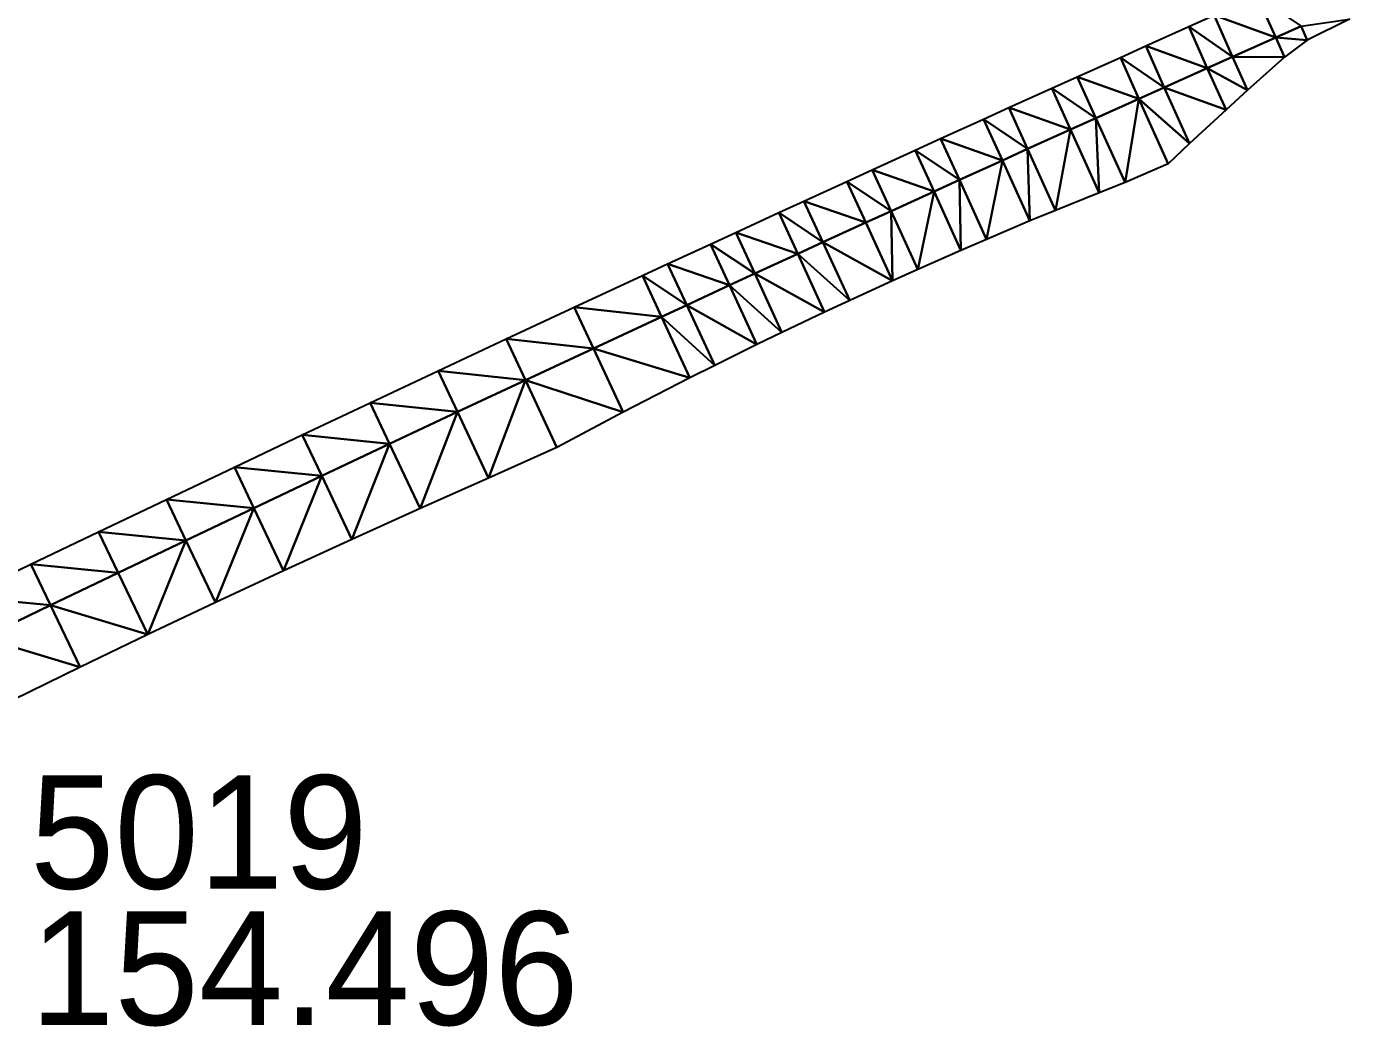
# Model space of a CAD drawing. Header units: metres. Extents: x 1882598 to 1885460, y 3171405 to 3171756.
# Drawn here: x 1883007.59 to 1883025.07, y 3171550.2 to 3171563.42 of the extents above; entities that cross this region are included whole.
import ezdxf

# ---------------------------------------------------------------- set-up
doc = ezdxf.new("R2010")
doc.units = ezdxf.units.M
doc.header["$MEASUREMENT"] = 0
doc.layers.add('pntelev', color=2, linetype='Continuous')
doc.layers.add('pntno', color=3, linetype='Continuous')
doc.layers.add('Triangles surfaces projet', color=7, linetype='Continuous', true_color=0x848484)

msp = doc.modelspace()

# ---------------------------------------------------------------- linework, layer by layer
at = {"layer": 'Triangles surfaces projet'}
for points in [[(1883023.852, 3171563.824, 153.607), (1883024.096, 3171563.276, 153.583), (1883023.282, 3171563.57, 153.619), (1883023.852, 3171563.824, 153.607)], [(1883024.431, 3171563.424, 153.576), (1883024.096, 3171563.276, 153.583), (1883023.852, 3171563.824, 153.607), (1883024.431, 3171563.424, 153.576)], [(1883023.527, 3171563.022, 153.595), (1883022.947, 3171563.42, 153.626), (1883023.282, 3171563.57, 153.619), (1883023.527, 3171563.022, 153.595)], [(1883023.282, 3171563.57, 153.619), (1883024.096, 3171563.276, 153.583), (1883023.527, 3171563.022, 153.595), (1883023.282, 3171563.57, 153.619)], [(1883023.192, 3171562.872, 153.602), (1883022.378, 3171563.165, 153.638), (1883022.947, 3171563.42, 153.626), (1883023.192, 3171562.872, 153.602)], [(1883023.192, 3171562.872, 153.602), (1883022.947, 3171563.42, 153.626), (1883023.527, 3171563.022, 153.595), (1883023.192, 3171562.872, 153.602)], [(1883024.431, 3171563.424, 153.576), (1883024.513, 3171563.24, 153.442), (1883024.096, 3171563.276, 153.583), (1883024.431, 3171563.424, 153.576)], [(1883024.513, 3171563.24, 153.442), (1883024.431, 3171563.424, 153.576), (1883025.071, 3171563.519, 153.449), (1883024.513, 3171563.24, 153.442)], [(1883023.527, 3171563.022, 153.595), (1883024.096, 3171563.276, 153.583), (1883024.211, 3171563.018, 153.395), (1883023.527, 3171563.022, 153.595)], [(1883024.096, 3171563.276, 153.583), (1883024.513, 3171563.24, 153.442), (1883024.211, 3171563.018, 153.395), (1883024.096, 3171563.276, 153.583)], [(1883022.623, 3171562.617, 153.614), (1883022.043, 3171563.014, 153.645), (1883022.378, 3171563.165, 153.638), (1883022.623, 3171562.617, 153.614)], [(1883023.192, 3171562.872, 153.602), (1883022.623, 3171562.617, 153.614), (1883022.378, 3171563.165, 153.638), (1883023.192, 3171562.872, 153.602)], [(1883022.043, 3171563.014, 153.645), (1883022.289, 3171562.467, 153.621), (1883021.474, 3171562.758, 153.657), (1883022.043, 3171563.014, 153.645)], [(1883022.623, 3171562.617, 153.614), (1883022.289, 3171562.467, 153.621), (1883022.043, 3171563.014, 153.645), (1883022.623, 3171562.617, 153.614)], [(1883023.439, 3171562.321, 153.199), (1883022.623, 3171562.617, 153.614), (1883023.192, 3171562.872, 153.602), (1883023.439, 3171562.321, 153.199)], [(1883023.527, 3171563.022, 153.595), (1883023.724, 3171562.581, 153.273), (1883023.192, 3171562.872, 153.602), (1883023.527, 3171563.022, 153.595)], [(1883023.439, 3171562.321, 153.199), (1883023.192, 3171562.872, 153.602), (1883023.724, 3171562.581, 153.273), (1883023.439, 3171562.321, 153.199)], [(1883023.724, 3171562.581, 153.273), (1883023.527, 3171563.022, 153.595), (1883024.211, 3171563.018, 153.395), (1883023.724, 3171562.581, 153.273)], [(1883021.72, 3171562.211, 153.633), (1883021.139, 3171562.607, 153.664), (1883021.474, 3171562.758, 153.657), (1883021.72, 3171562.211, 153.633)], [(1883021.72, 3171562.211, 153.633), (1883021.474, 3171562.758, 153.657), (1883022.289, 3171562.467, 153.621), (1883021.72, 3171562.211, 153.633)], [(1883020.57, 3171562.35, 153.676), (1883021.139, 3171562.607, 153.664), (1883021.386, 3171562.06, 153.64), (1883020.57, 3171562.35, 153.676)], [(1883021.139, 3171562.607, 153.664), (1883021.72, 3171562.211, 153.633), (1883021.386, 3171562.06, 153.64), (1883021.139, 3171562.607, 153.664)], [(1883022.289, 3171562.467, 153.621), (1883022.623, 3171562.617, 153.614), (1883022.957, 3171561.874, 153.071), (1883022.289, 3171562.467, 153.621)], [(1883023.439, 3171562.321, 153.199), (1883022.957, 3171561.874, 153.071), (1883022.623, 3171562.617, 153.614), (1883023.439, 3171562.321, 153.199)], [(1883020.818, 3171561.803, 153.652), (1883020.236, 3171562.198, 153.683), (1883020.57, 3171562.35, 153.676), (1883020.818, 3171561.803, 153.652)], [(1883020.818, 3171561.803, 153.652), (1883020.57, 3171562.35, 153.676), (1883021.386, 3171562.06, 153.64), (1883020.818, 3171561.803, 153.652)], [(1883022.105, 3171561.359, 153.01), (1883021.72, 3171562.211, 153.633), (1883022.289, 3171562.467, 153.621), (1883022.105, 3171561.359, 153.01)], [(1883022.105, 3171561.359, 153.01), (1883022.289, 3171562.467, 153.621), (1883022.675, 3171561.608, 152.993), (1883022.105, 3171561.359, 153.01)], [(1883022.675, 3171561.608, 152.993), (1883022.289, 3171562.467, 153.621), (1883022.957, 3171561.874, 153.071), (1883022.675, 3171561.608, 152.993)], [(1883020.236, 3171562.198, 153.683), (1883020.484, 3171561.652, 153.659), (1883019.667, 3171561.94, 153.695), (1883020.236, 3171562.198, 153.683)], [(1883020.236, 3171562.198, 153.683), (1883020.818, 3171561.803, 153.652), (1883020.484, 3171561.652, 153.659), (1883020.236, 3171562.198, 153.683)], [(1883021.764, 3171561.224, 153.028), (1883021.386, 3171562.06, 153.64), (1883021.72, 3171562.211, 153.633), (1883021.764, 3171561.224, 153.028)], [(1883021.72, 3171562.211, 153.633), (1883022.105, 3171561.359, 153.01), (1883021.764, 3171561.224, 153.028), (1883021.72, 3171562.211, 153.633)], [(1883021.186, 3171560.991, 153.058), (1883020.818, 3171561.803, 153.652), (1883021.386, 3171562.06, 153.64), (1883021.186, 3171560.991, 153.058)], [(1883021.764, 3171561.224, 153.028), (1883021.186, 3171560.991, 153.058), (1883021.386, 3171562.06, 153.64), (1883021.764, 3171561.224, 153.028)], [(1883019.916, 3171561.394, 153.671), (1883019.333, 3171561.787, 153.703), (1883019.667, 3171561.94, 153.695), (1883019.916, 3171561.394, 153.671)], [(1883020.484, 3171561.652, 153.659), (1883019.916, 3171561.394, 153.671), (1883019.667, 3171561.94, 153.695), (1883020.484, 3171561.652, 153.659)], [(1883019.582, 3171561.241, 153.679), (1883018.765, 3171561.528, 153.715), (1883019.333, 3171561.787, 153.703), (1883019.582, 3171561.241, 153.679)], [(1883019.582, 3171561.241, 153.679), (1883019.333, 3171561.787, 153.703), (1883019.916, 3171561.394, 153.671), (1883019.582, 3171561.241, 153.679)], [(1883019.916, 3171561.394, 153.671), (1883020.484, 3171561.652, 153.659), (1883020.273, 3171560.608, 153.096), (1883019.916, 3171561.394, 153.671)], [(1883020.847, 3171560.851, 153.073), (1883020.273, 3171560.608, 153.096), (1883020.484, 3171561.652, 153.659), (1883020.847, 3171560.851, 153.073)], [(1883020.847, 3171560.851, 153.073), (1883020.484, 3171561.652, 153.659), (1883020.818, 3171561.803, 153.652), (1883020.847, 3171560.851, 153.073)], [(1883020.847, 3171560.851, 153.073), (1883020.818, 3171561.803, 153.652), (1883021.186, 3171560.991, 153.058), (1883020.847, 3171560.851, 153.073)], [(1883019.014, 3171560.982, 153.691), (1883018.431, 3171561.375, 153.722), (1883018.765, 3171561.528, 153.715), (1883019.014, 3171560.982, 153.691)], [(1883019.014, 3171560.982, 153.691), (1883018.765, 3171561.528, 153.715), (1883019.582, 3171561.241, 153.679), (1883019.014, 3171560.982, 153.691)], [(1883017.863, 3171561.115, 153.734), (1883018.431, 3171561.375, 153.722), (1883018.681, 3171560.83, 153.698), (1883017.863, 3171561.115, 153.734)], [(1883018.431, 3171561.375, 153.722), (1883019.014, 3171560.982, 153.691), (1883018.681, 3171560.83, 153.698), (1883018.431, 3171561.375, 153.722)], [(1883019.937, 3171560.463, 153.108), (1883019.582, 3171561.241, 153.679), (1883019.916, 3171561.394, 153.671), (1883019.937, 3171560.463, 153.108)], [(1883020.273, 3171560.608, 153.096), (1883019.937, 3171560.463, 153.108), (1883019.916, 3171561.394, 153.671), (1883020.273, 3171560.608, 153.096)], [(1883018.114, 3171560.57, 153.71), (1883017.529, 3171560.962, 153.741), (1883017.863, 3171561.115, 153.734), (1883018.114, 3171560.57, 153.71)], [(1883018.114, 3171560.57, 153.71), (1883017.863, 3171561.115, 153.734), (1883018.681, 3171560.83, 153.698), (1883018.114, 3171560.57, 153.71)], [(1883019.014, 3171560.982, 153.691), (1883019.582, 3171561.241, 153.679), (1883019.367, 3171560.211, 153.125), (1883019.014, 3171560.982, 153.691)], [(1883019.937, 3171560.463, 153.108), (1883019.367, 3171560.211, 153.125), (1883019.582, 3171561.241, 153.679), (1883019.937, 3171560.463, 153.108)], [(1883017.78, 3171560.416, 153.717), (1883016.962, 3171560.7, 153.754), (1883017.529, 3171560.962, 153.741), (1883017.78, 3171560.416, 153.717)], [(1883017.78, 3171560.416, 153.717), (1883017.529, 3171560.962, 153.741), (1883018.114, 3171560.57, 153.71), (1883017.78, 3171560.416, 153.717)], [(1883019.014, 3171560.982, 153.691), (1883019.033, 3171560.06, 153.134), (1883018.681, 3171560.83, 153.698), (1883019.014, 3171560.982, 153.691)], [(1883019.014, 3171560.982, 153.691), (1883019.367, 3171560.211, 153.125), (1883019.033, 3171560.06, 153.134), (1883019.014, 3171560.982, 153.691)], [(1883018.681, 3171560.83, 153.698), (1883019.033, 3171560.06, 153.134), (1883018.114, 3171560.57, 153.71), (1883018.681, 3171560.83, 153.698)], [(1883017.213, 3171560.155, 153.73), (1883016.628, 3171560.546, 153.761), (1883016.962, 3171560.7, 153.754), (1883017.213, 3171560.155, 153.73)], [(1883017.78, 3171560.416, 153.717), (1883017.213, 3171560.155, 153.73), (1883016.962, 3171560.7, 153.754), (1883017.78, 3171560.416, 153.717)], [(1883016.88, 3171560.002, 153.737), (1883016.061, 3171560.284, 153.773), (1883016.628, 3171560.546, 153.761), (1883016.88, 3171560.002, 153.737)], [(1883016.88, 3171560.002, 153.737), (1883016.628, 3171560.546, 153.761), (1883017.213, 3171560.155, 153.73), (1883016.88, 3171560.002, 153.737)], [(1883018.135, 3171559.645, 153.151), (1883017.213, 3171560.155, 153.73), (1883017.78, 3171560.416, 153.717), (1883018.135, 3171559.645, 153.151)], [(1883018.467, 3171559.8, 153.146), (1883017.78, 3171560.416, 153.717), (1883018.114, 3171560.57, 153.71), (1883018.467, 3171559.8, 153.146)], [(1883018.135, 3171559.645, 153.151), (1883017.78, 3171560.416, 153.717), (1883018.467, 3171559.8, 153.146), (1883018.135, 3171559.645, 153.151)], [(1883018.467, 3171559.8, 153.146), (1883018.114, 3171560.57, 153.71), (1883019.033, 3171560.06, 153.134), (1883018.467, 3171559.8, 153.146)], [(1883016.061, 3171560.284, 153.773), (1883016.313, 3171559.74, 153.749), (1883015.728, 3171560.13, 153.78), (1883016.061, 3171560.284, 153.773)], [(1883016.313, 3171559.74, 153.749), (1883016.061, 3171560.284, 153.773), (1883016.88, 3171560.002, 153.737), (1883016.313, 3171559.74, 153.749)], [(1883014.828, 3171559.711, 153.799), (1883015.728, 3171560.13, 153.78), (1883015.98, 3171559.585, 153.756), (1883014.828, 3171559.711, 153.799)], [(1883015.728, 3171560.13, 153.78), (1883016.313, 3171559.74, 153.749), (1883015.98, 3171559.585, 153.756), (1883015.728, 3171560.13, 153.78)], [(1883017.572, 3171559.377, 153.158), (1883016.88, 3171560.002, 153.737), (1883017.213, 3171560.155, 153.73), (1883017.572, 3171559.377, 153.158)], [(1883018.135, 3171559.645, 153.151), (1883017.572, 3171559.377, 153.158), (1883017.213, 3171560.155, 153.73), (1883018.135, 3171559.645, 153.151)], [(1883016.88, 3171560.002, 153.737), (1883017.242, 3171559.217, 153.16), (1883016.313, 3171559.74, 153.749), (1883016.88, 3171560.002, 153.737)], [(1883017.572, 3171559.377, 153.158), (1883017.242, 3171559.217, 153.16), (1883016.88, 3171560.002, 153.737), (1883017.572, 3171559.377, 153.158)], [(1883016.313, 3171559.74, 153.749), (1883016.683, 3171558.941, 153.162), (1883015.98, 3171559.585, 153.756), (1883016.313, 3171559.74, 153.749)], [(1883016.313, 3171559.74, 153.749), (1883017.242, 3171559.217, 153.16), (1883016.683, 3171558.941, 153.162), (1883016.313, 3171559.74, 153.749)], [(1883015.081, 3171559.167, 153.775), (1883013.929, 3171559.292, 153.818), (1883014.828, 3171559.711, 153.799), (1883015.081, 3171559.167, 153.775)], [(1883015.081, 3171559.167, 153.775), (1883014.828, 3171559.711, 153.799), (1883015.98, 3171559.585, 153.756), (1883015.081, 3171559.167, 153.775)], [(1883015.98, 3171559.585, 153.756), (1883016.356, 3171558.777, 153.162), (1883015.081, 3171559.167, 153.775), (1883015.98, 3171559.585, 153.756)], [(1883015.98, 3171559.585, 153.756), (1883016.683, 3171558.941, 153.162), (1883016.356, 3171558.777, 153.162), (1883015.98, 3171559.585, 153.756)], [(1883013.03, 3171558.87, 153.838), (1883013.929, 3171559.292, 153.818), (1883014.183, 3171558.748, 153.794), (1883013.03, 3171558.87, 153.838)], [(1883015.081, 3171559.167, 153.775), (1883014.183, 3171558.748, 153.794), (1883013.929, 3171559.292, 153.818), (1883015.081, 3171559.167, 153.775)], [(1883015.474, 3171558.324, 153.155), (1883014.183, 3171558.748, 153.794), (1883015.081, 3171559.167, 153.775), (1883015.474, 3171558.324, 153.155)], [(1883016.356, 3171558.777, 153.162), (1883015.474, 3171558.324, 153.155), (1883015.081, 3171559.167, 153.775), (1883016.356, 3171558.777, 153.162)], [(1883013.285, 3171558.327, 153.814), (1883012.131, 3171558.448, 153.857), (1883013.03, 3171558.87, 153.838), (1883013.285, 3171558.327, 153.814)], [(1883014.183, 3171558.748, 153.794), (1883013.285, 3171558.327, 153.814), (1883013.03, 3171558.87, 153.838), (1883014.183, 3171558.748, 153.794)], [(1883013.285, 3171558.327, 153.814), (1883014.183, 3171558.748, 153.794), (1883013.695, 3171557.454, 153.17), (1883013.285, 3171558.327, 153.814)], [(1883014.183, 3171558.748, 153.794), (1883014.599, 3171557.859, 153.14), (1883013.695, 3171557.454, 153.17), (1883014.183, 3171558.748, 153.794)], [(1883014.183, 3171558.748, 153.794), (1883015.474, 3171558.324, 153.155), (1883014.599, 3171557.859, 153.14), (1883014.183, 3171558.748, 153.794)], [(1883011.233, 3171558.024, 153.876), (1883012.131, 3171558.448, 153.857), (1883012.387, 3171557.905, 153.833), (1883011.233, 3171558.024, 153.876)], [(1883013.285, 3171558.327, 153.814), (1883012.387, 3171557.905, 153.833), (1883012.131, 3171558.448, 153.857), (1883013.285, 3171558.327, 153.814)], [(1883013.285, 3171558.327, 153.814), (1883012.79, 3171557.051, 153.203), (1883012.387, 3171557.905, 153.833), (1883013.285, 3171558.327, 153.814)], [(1883012.79, 3171557.051, 153.203), (1883013.285, 3171558.327, 153.814), (1883013.695, 3171557.454, 153.17), (1883012.79, 3171557.051, 153.203)], [(1883011.233, 3171558.024, 153.876), (1883011.49, 3171557.482, 153.852), (1883010.336, 3171557.599, 153.895), (1883011.233, 3171558.024, 153.876)], [(1883011.49, 3171557.482, 153.852), (1883011.233, 3171558.024, 153.876), (1883012.387, 3171557.905, 153.833), (1883011.49, 3171557.482, 153.852)], [(1883011.49, 3171557.482, 153.852), (1883012.387, 3171557.905, 153.833), (1883011.887, 3171556.643, 153.233), (1883011.49, 3171557.482, 153.852)], [(1883012.79, 3171557.051, 153.203), (1883011.887, 3171556.643, 153.233), (1883012.387, 3171557.905, 153.833), (1883012.79, 3171557.051, 153.203)], [(1883010.336, 3171557.599, 153.895), (1883010.593, 3171557.057, 153.871), (1883009.439, 3171557.172, 153.915), (1883010.336, 3171557.599, 153.895)], [(1883010.336, 3171557.599, 153.895), (1883011.49, 3171557.482, 153.852), (1883010.593, 3171557.057, 153.871), (1883010.336, 3171557.599, 153.895)], [(1883010.987, 3171556.229, 153.26), (1883010.593, 3171557.057, 153.871), (1883011.49, 3171557.482, 153.852), (1883010.987, 3171556.229, 153.26)], [(1883011.49, 3171557.482, 153.852), (1883011.887, 3171556.643, 153.233), (1883010.987, 3171556.229, 153.26), (1883011.49, 3171557.482, 153.852)], [(1883008.543, 3171556.744, 153.934), (1883009.439, 3171557.172, 153.915), (1883009.697, 3171556.63, 153.891), (1883008.543, 3171556.744, 153.934)], [(1883009.439, 3171557.172, 153.915), (1883010.593, 3171557.057, 153.871), (1883009.697, 3171556.63, 153.891), (1883009.439, 3171557.172, 153.915)], [(1883009.697, 3171556.63, 153.891), (1883010.593, 3171557.057, 153.871), (1883010.089, 3171555.809, 153.284), (1883009.697, 3171556.63, 153.891)], [(1883010.593, 3171557.057, 153.871), (1883010.987, 3171556.229, 153.26), (1883010.089, 3171555.809, 153.284), (1883010.593, 3171557.057, 153.871)], [(1883008.802, 3171556.203, 153.91), (1883007.647, 3171556.315, 153.953), (1883008.543, 3171556.744, 153.934), (1883008.802, 3171556.203, 153.91)], [(1883008.802, 3171556.203, 153.91), (1883008.543, 3171556.744, 153.934), (1883009.697, 3171556.63, 153.891), (1883008.802, 3171556.203, 153.91)], [(1883009.193, 3171555.384, 153.305), (1883008.802, 3171556.203, 153.91), (1883009.697, 3171556.63, 153.891), (1883009.193, 3171555.384, 153.305)], [(1883009.697, 3171556.63, 153.891), (1883010.089, 3171555.809, 153.284), (1883009.193, 3171555.384, 153.305), (1883009.697, 3171556.63, 153.891)], [(1883007.906, 3171555.774, 153.929), (1883006.751, 3171555.885, 153.972), (1883007.647, 3171556.315, 153.953), (1883007.906, 3171555.774, 153.929)], [(1883007.906, 3171555.774, 153.929), (1883007.647, 3171556.315, 153.953), (1883008.802, 3171556.203, 153.91), (1883007.906, 3171555.774, 153.929)], [(1883009.193, 3171555.384, 153.305), (1883007.906, 3171555.774, 153.929), (1883008.802, 3171556.203, 153.91), (1883009.193, 3171555.384, 153.305)], [(1883007.011, 3171555.344, 153.948), (1883006.751, 3171555.885, 153.972), (1883007.906, 3171555.774, 153.929), (1883007.011, 3171555.344, 153.948)], [(1883007.906, 3171555.774, 153.929), (1883008.3, 3171554.954, 153.323), (1883007.011, 3171555.344, 153.948), (1883007.906, 3171555.774, 153.929)], [(1883008.3, 3171554.954, 153.323), (1883007.906, 3171555.774, 153.929), (1883009.193, 3171555.384, 153.305), (1883008.3, 3171554.954, 153.323)], [(1883008.3, 3171554.954, 153.323), (1883007.409, 3171554.519, 153.338), (1883007.011, 3171555.344, 153.948), (1883008.3, 3171554.954, 153.323)]]:
    msp.add_3dface(points, dxfattribs=at)

# ---------------------------------------------------------------- texts
at = {"layer": 'pntelev'}
msp.add_text('154.496', height=1.5, dxfattribs=at).set_placement((1883007.636, 3171550.226, 154.496))
at = {"layer": 'pntno'}
msp.add_text('5019', height=1.5, dxfattribs=at).set_placement((1883007.636, 3171552.026, 154.496))

doc.saveas('drawing.dxf')
